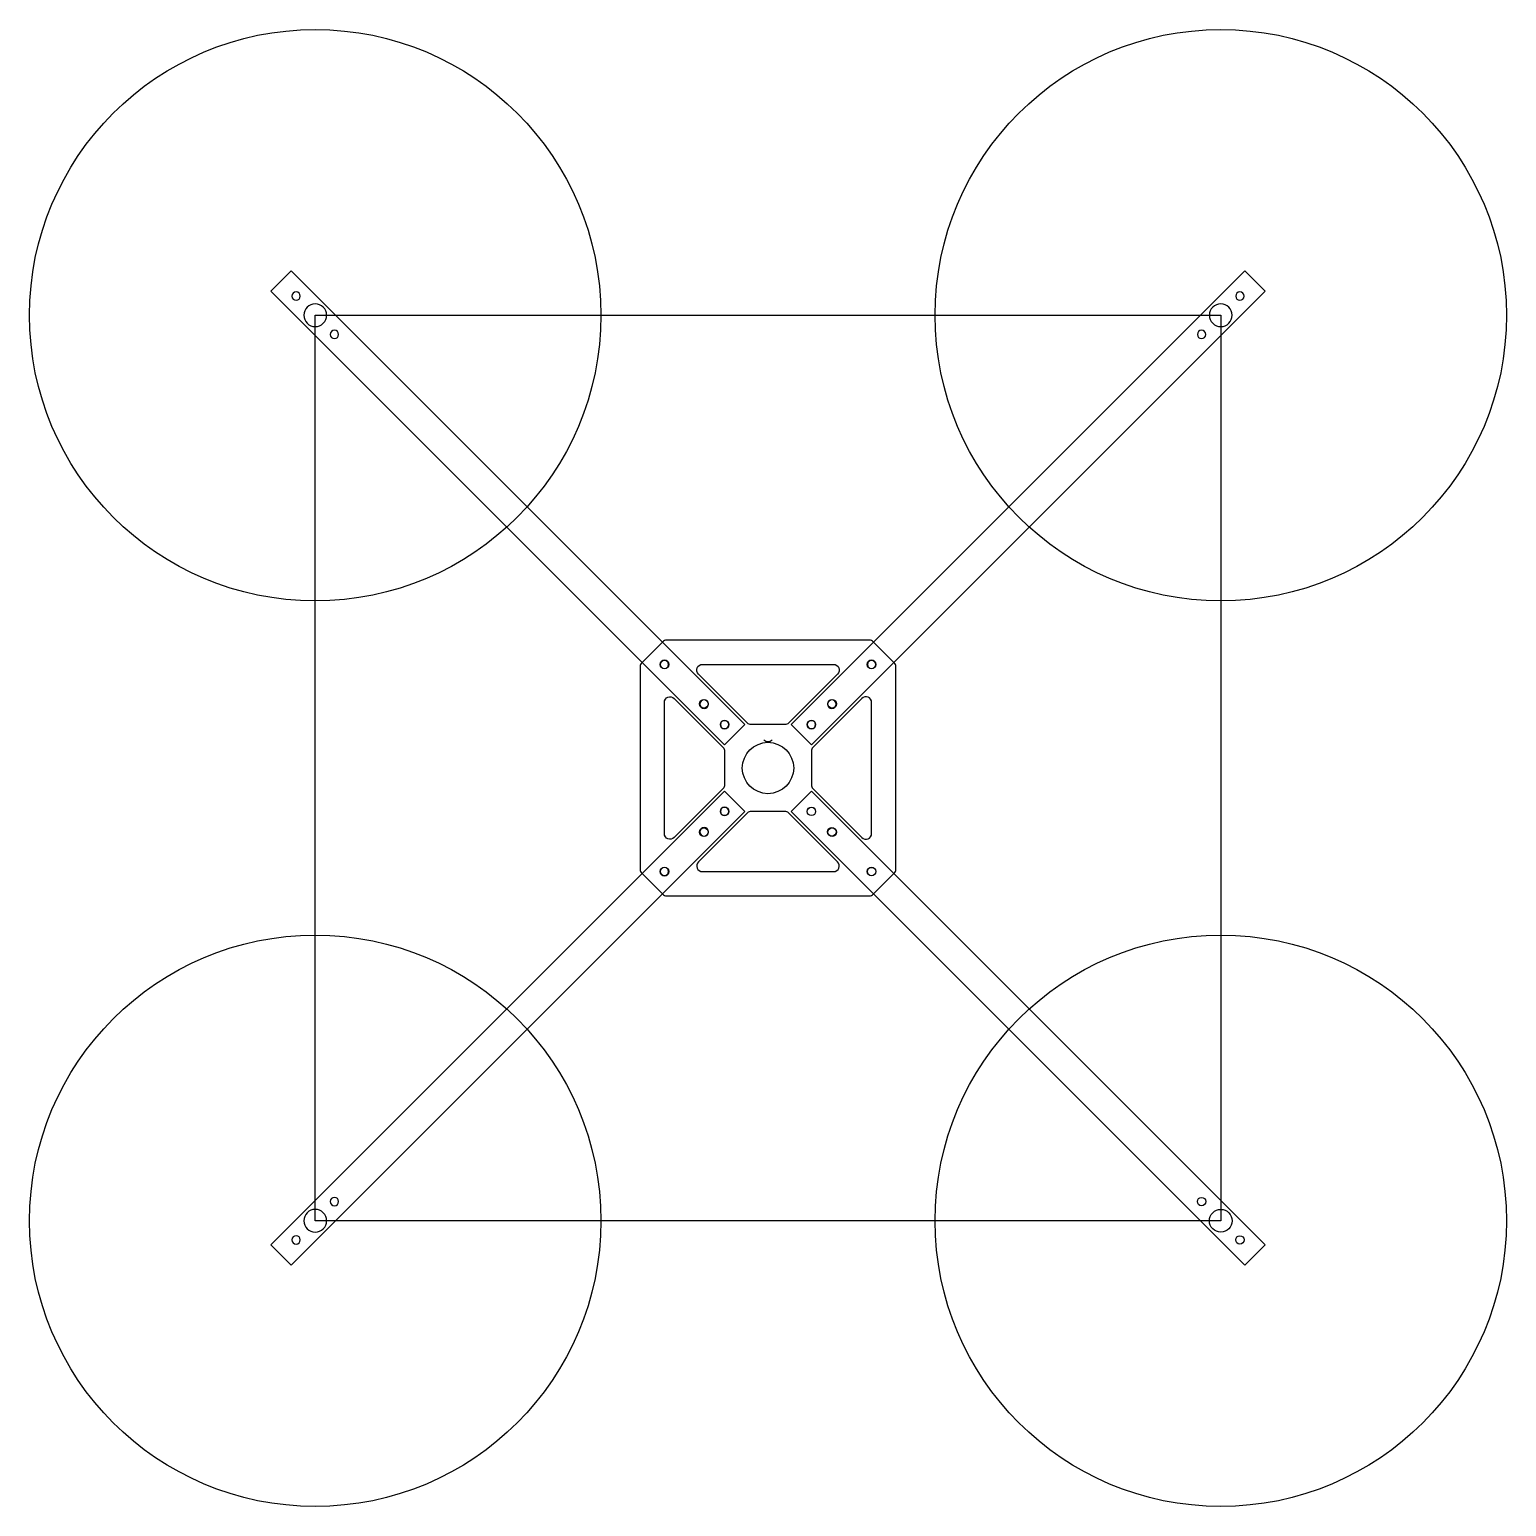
# Model space of a CAD drawing. Header units: inches. Extents: x -259 to 259, y -259 to 259.
import ezdxf

# ---------------------------------------------------------------- set-up
doc = ezdxf.new("R2010")
doc.units = ezdxf.units.IN
doc.header["$MEASUREMENT"] = 0
for name, color, linetype in [('arms', 7, 'Continuous'), ('centerplate', 7, 'Continuous'), ('props', 7, 'Continuous')]:
    doc.layers.add(name, color=color, linetype=linetype)

# ---------------------------------------------------------------- blocks, each defined once
blk = doc.blocks.new('warthox-centerplate-dadeb-rip')
for p, q in [((-36.91, 44.22), (-44.22, 36.91)), ((35.5, 44.81), (-35.5, 44.81))]:
    blk.add_line(p, q)
blk.add_lwpolyline([(-44.81, 35.5), (-44.81, -35.5, 0.198912), (-44.22, -36.91), (-36.91, -44.22, 0.198912), (-35.5, -44.81), (35.5, -44.81, 0.198912), (36.91, -44.22), (44.22, -36.91, 0.198912), (44.81, -35.5), (44.81, 35.5, 0.198912), (44.22, 36.91), (36.91, 44.22)], format="xyb")
for points in [[(24.42, 32.91), (7.3, 15.79, -0.198912), (5.89, 15.2), (-5.89, 15.2, -0.198912), (-7.3, 15.79), (-24.42, 32.91, -0.668179), (-23.01, 36.32), (23.01, 36.32, -0.668179)], [(-32.91, 24.42), (-15.79, 7.3, -0.198912), (-15.2, 5.89), (-15.2, -5.89, -0.198912), (-15.79, -7.3), (-32.91, -24.42, -0.668179), (-36.32, -23.01), (-36.32, 23.01, -0.668179)], [(32.91, 24.42), (15.79, 7.3, 0.198912), (15.2, 5.89), (15.2, -5.89, 0.198912), (15.79, -7.3), (32.91, -24.42, 0.668179), (36.32, -23.01), (36.32, 23.01, 0.668179)], [(24.42, -32.91), (7.3, -15.79, 0.198912), (5.89, -15.2), (-5.89, -15.2, 0.198912), (-7.3, -15.79), (-24.42, -32.91, 0.668179), (-23.01, -36.32), (23.01, -36.32, 0.668179)]]:
    blk.add_lwpolyline(points, format="xyb", close=True)
for centre, radius in [((-36.32, 36.32), 1.5), ((36.32, 36.32), 1.5), ((-22.5, 22.5), 1.5), ((22.5, 22.5), 1.5), ((-15.2, 15.2), 1.5), ((15.2, 15.2), 1.5), ((0, 0), 9), ((-15.2, -15.2), 1.5), ((15.2, -15.2), 1.5), ((-22.5, -22.5), 1.5), ((22.5, -22.5), 1.5), ((-36.32, -36.32), 1.5), ((36.32, -36.32), 1.5)]:
    blk.add_circle(centre, radius)
for centre, start, end in [((-35.5, 42.81), 90, 135), ((35.5, 42.81), 45, 90), ((-42.81, 35.5), 135, 180), ((0, 11.31), 225, 315)]:
    blk.add_arc(centre, 2, start, end)
blk = doc.blocks.new('warthox-arm')
blk.add_lwpolyline([(0, -5), (225, -5), (225, 5), (0, 5)], close=True)
for centre, radius in [((5, 0), 1.5), ((15.18, 0), 1.5), ((34.87, 0), 1.5), ((198.5, 0), 1.5), ((208, 0), 4), ((217.5, 0), 1.5)]:
    blk.add_circle(centre, radius)

msp = doc.modelspace()

# ---------------------------------------------------------------- linework, layer by layer
at = {"layer": 'props'}
msp.add_lwpolyline([(-158.75, 158.75), (158.75, 158.75), (158.75, -158.75), (-158.75, -158.75)], close=True, dxfattribs=at)
for centre in [(-158.75, 158.75), (158.75, 158.75), (-158.75, -158.75), (158.75, -158.75)]:
    msp.add_circle(centre, 100.16, dxfattribs=at)

# ---------------------------------------------------------------- block references
at = {"layer": 'arms', "xscale": -1}
for p, rotation in [((-11.67, 11.67), 315), ((11.67, 11.67), 225), ((-11.67, -11.67), 45)]:
    msp.add_blockref('warthox-arm', p, dxfattribs=dict(at, rotation=rotation))
at = {"layer": 'arms', "rotation": 315}
msp.add_blockref('warthox-arm', (11.67, -11.67), dxfattribs=at)
at = {"layer": 'centerplate'}
msp.add_blockref('warthox-centerplate-dadeb-rip', (0, 0), dxfattribs=at)

doc.saveas('drawing.dxf')
